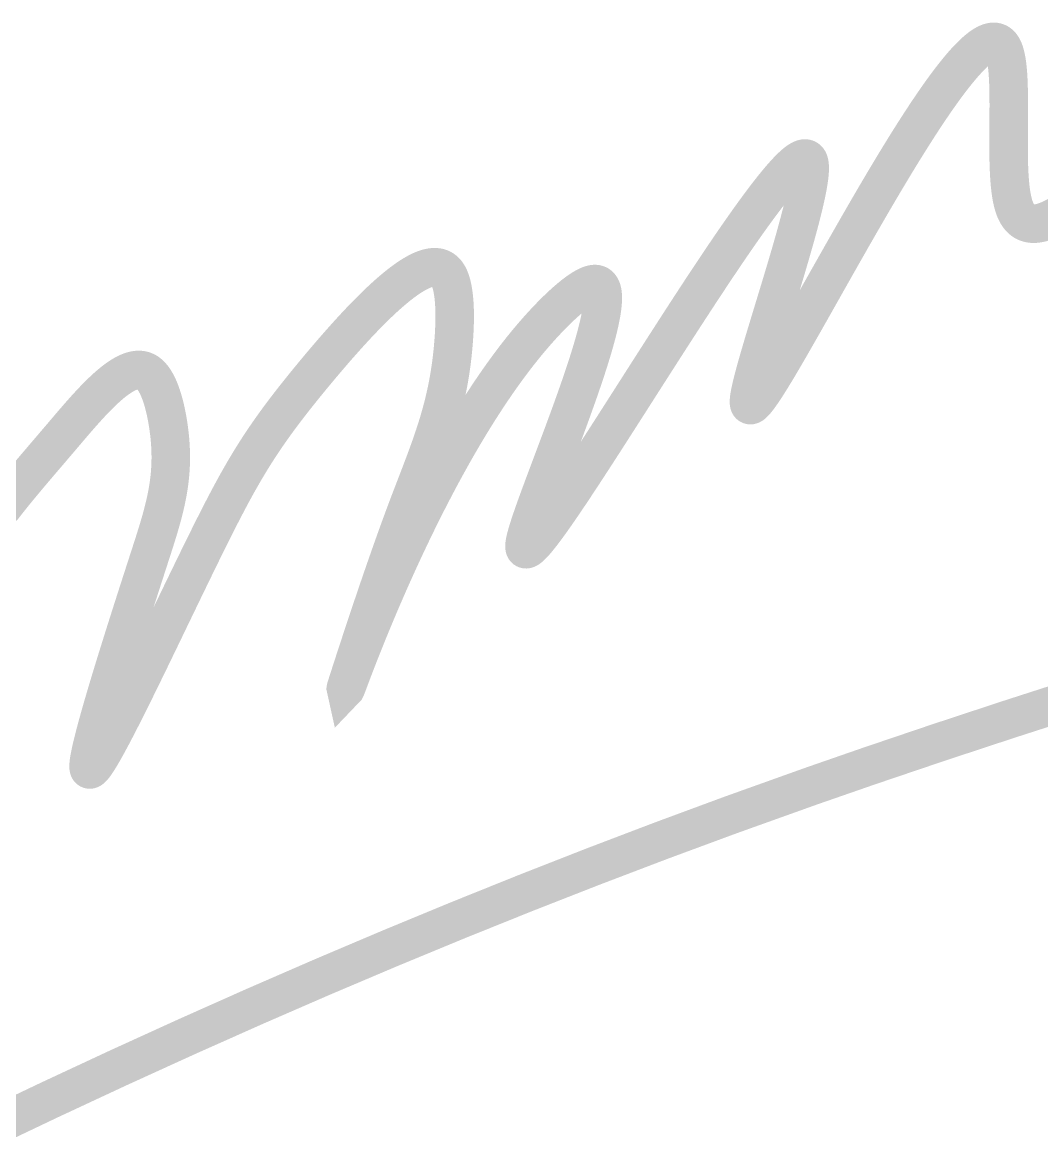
# Model space of a CAD drawing. Header units: millimetres. Extents: x 480521 to 6014615, y -961280 to 187869.
# Drawn here: x 792280.1 to 792597.5, y -74794.5 to -74443 of the extents above; entities that cross this region are included whole.
import ezdxf
from ezdxf.enums import TextEntityAlignment as Align

# ---------------------------------------------------------------- set-up
doc = ezdxf.new("R2010")
doc.units = ezdxf.units.MM
doc.header["$LTSCALE"] = 600
doc.header["$MEASUREMENT"] = 0
doc.layers.get('0').update_dxf_attribs({"lineweight": 0})
for name, color, linetype, lineweight in [('ISO', 153, 'Continuous', 13), ('LC Net thay', 7, 'Continuous', 25), ('LC Text1', 3, 'Continuous', 20)]:
    doc.layers.add(name, color=color, linetype=linetype, lineweight=lineweight)
doc.styles.add('Khungten', font='VHAVAN.TTF', dxfattribs={"width": 0.9, "height": 5000})
doc.styles.add('LC 1', font='VHAVANB.TTF')
doc.styles.add('Title', font='VHBLACK.TTF')

# ---------------------------------------------------------------- blocks, each defined once
blk = doc.blocks.new('mr thuan')
at = {"layer": 'ISO', "ltscale": 2, "const_width": 40}
for points in [[(1825.623885171084, -966.4362122194143), (1829.224141925253, -961.7817449682334), (1832.884968029721, -957.1300657532847), (1836.613861114289, -952.4656918697001), (1840.418318808766, -947.7731406125968), (1844.305838742956, -943.036929277092), (1846.283090059253, -940.6476127346687), (1848.283918546658, -938.2415751583321), (1850.309261408889, -935.8168812099466), (1852.36005584968, -933.3715955514199), (1854.437239072748, -930.9037828446308), (1856.541748281823, -928.4115077514871), (1858.674520680634, -925.8928349338676), (1860.836493472896, -923.3458290536655), (1863.028603862345, -920.7685547727742), (1865.251789052701, -918.159076753087), (1867.506986247692, -915.5154596564826), (1869.795132651041, -912.8357681448688), (1872.117165466476, -910.1180668801098), (1874.47402189772, -907.3604205241281), (1876.866639148502, -904.5608937387879), (1879.295954422545, -901.7175511859969), (1881.762904923573, -898.8284575276339), (1884.26842785531, -895.8916774256068), (1886.813460421494, -892.9052755417797), (1889.674154658976, -889.5436676007812), (1892.025245114724, -886.7773927677335), (1894.689685055971, -883.6435000175261), (1897.388518321743, -880.476508213731), (1900.118002667892, -877.2872897905618), (1905.653955624788, -870.8856628229114), (1908.452939747262, -867.6949991468573), (1911.267605973564, -864.5255985882686), (1914.094212059557, -861.3883335813589), (1916.929015761107, -858.2940765603271), (1919.76827483407, -855.2536999593867), (1922.60824703431, -852.2780762127513), (1925.445190117691, -849.3780777546344), (1928.275361840075, -846.5645770192496), (1929.6867389896, -845.1936609332624), (1931.095019957324, -843.8484464407957), (1932.499736962727, -842.530292596115), (1933.900422225295, -841.2405584534863), (1935.296607964512, -839.9806030672044), (1936.687826399855, -838.751785491535), (1938.073609750812, -837.555464780773), (1939.453490236865, -836.3929999891552), (1940.827000077494, -835.2657501710055), (1942.193671492187, -834.1750743805605), (1943.553036700418, -833.1223316721153), (1944.904627921678, -832.1088810999499), (1946.247977375446, -831.1360817183304), (1947.582617281209, -830.2052925815515), (1948.908079858444, -829.3178727438499), (1950.223897326632, -828.4751812595496), (1951.529601905266, -827.6785771829018), (1952.824725813818, -826.9294195681723), (1954.108801271777, -826.229067469656), (1955.381360498624, -825.5788799416332), (1956.64193571384, -824.9802160383697), (1957.890059136913, -824.4344348141312), (1959.12526298732, -823.9428953232127), (1960.347079484545, -823.5069566198945), (1961.55504084807, -823.1279777584277), (1962.748679297383, -822.8073177931074), (1963.927527051965, -822.5463357782137), (1965.091116331292, -822.3463907680125), (1966.238979354854, -822.2088418167696), (1967.37064834213, -822.1350479787943), (1968.485655512606, -822.1263683083234), (1969.583533085759, -822.1841618596663), (1970.663813281077, -822.3097876870888), (1971.726028318044, -822.5046048448567), (1972.769710416138, -822.7699723872647), (1973.794391794843, -823.1072493685642), (1974.799604673644, -823.5177948430501), (1975.784881272022, -824.0029678650026), (1976.937344408303, -824.6837245157803), (1977.693807132157, -825.2023082341184), (1978.617011249731, -825.9161694261275), (1979.519507334731, -826.7033148755727), (1980.401437336102, -827.5613436054846), (1981.262943202793, -828.4878546388936), (1982.104166883746, -829.4804469988012), (1982.925250327913, -830.5367197082669), (1983.726335484233, -831.6542717903067), (1984.507564301653, -832.830702267951), (1985.269078729125, -834.0636101642158), (1986.011020715592, -835.3505945021461), (1986.733532209997, -836.6892543047725), (1987.436755161289, -838.0771885950962), (1988.120831518412, -839.511996396177), (1988.785903230313, -840.9912767310307), (1989.432112245937, -842.5126286226878), (1990.059600514232, -844.0736510941788), (1990.668509984145, -845.6719431685196), (1991.258982604621, -847.3051038687408), (1991.8311603246, -848.9707322178874), (1992.385185093037, -850.6664272389753), (1992.921198858872, -852.389787955035), (1993.439343571055, -854.138413389097), (1993.939761178528, -855.9099025641917), (1994.422593630239, -857.7018545033498), (1995.336070862162, -861.3375427659339), (1996.180910858391, -865.0262703610788), (1996.958249210489, -868.7488294730283), (1997.669221510027, -872.4860122860118), (1998.314963348574, -876.2186109842442), (1998.896610317694, -879.9274177519546), (1999.312367308827, -882.8339574198471), (1999.872145981732, -887.2032562904351), (2000.268240060799, -890.758270721446), (2000.604661233818, -894.2609671250248), (2000.882490570621, -897.7140115885704), (2001.102809141044, -901.1200701994094), (2001.26669801493, -904.4818090449262), (2001.375238262106, -907.8018942124618), (2001.42951095241, -911.0829917893716), (2001.430597155682, -914.3277678630111), (2001.379577941756, -917.5388885207649), (2001.277534380468, -920.7190198499738), (2001.125547541651, -923.8708279379789), (2000.924698495146, -926.9969788721501), (2000.676068310786, -930.1001387398428), (2000.380738058404, -933.1829736284271), (2000.039788807841, -936.248149625244), (1999.654301628932, -939.2983328176633), (1999.225357591513, -942.3361892930261), (1998.754037765415, -945.3643851387169), (1998.241423220483, -948.385586442062), (1997.688595026546, -951.4024592904461), (1997.096634253441, -954.4176697711955), (1996.466621971005, -957.4338839717093), (1995.799639249075, -960.4537679792993), (1995.096767157487, -963.4799878813647), (1994.359086766075, -966.5152097652317), (1993.587679144675, -969.5620997182705), (1992.783625363125, -972.6233238278364), (1991.948006491257, -975.701548181285), (1991.081903598912, -978.7994388659863), (1990.186397755922, -981.9196619692812), (1989.262570032126, -985.0648835785396), (1988.311501497359, -988.2377697811025), (1987.334273221455, -991.44098666434), (1986.331966274251, -994.677200315622), (1985.305661725586, -997.949076822275), (1984.256440645291, -1001.259282271683), (1983.185384103206, -1004.610482751188), (1982.093573169164, -1008.005344348159), (1980.982088913002, -1011.446533149938), (1979.852012404557, -1014.936715243894), (1979.174792113074, -1017.026748244767), (1977.540384773205, -1022.072183989105), (1976.360929339349, -1025.715179247156), (1975.167091368377, -1029.404688737413), (1973.959904355474, -1033.137920530004), (1972.740401795811, -1036.912082695126), (1971.509617184562, -1040.724383302892), (1970.268584016907, -1044.5720304235), (1969.018335788027, -1048.452232127063), (1967.759905993094, -1052.36219648378), (1965.222635685775, -1060.26024543721), (1962.665041056367, -1068.243841845047), (1960.095390066283, -1076.290650268536), (1954.952990849742, -1092.484561407429), (1952.396778546114, -1100.586993245321), (1949.861581727462, -1108.663295343853), (1947.355668355205, -1116.691132264255), (1944.887306390749, -1124.648168567786), (1943.669790924392, -1128.593156663599), (1942.464763795513, -1132.512068815675), (1941.273258499295, -1136.402113094155), (1940.096308530912, -1140.260497569179), (1938.93494738554, -1144.084430310933), (1937.790208558356, -1147.871119389558), (1936.663125544535, -1151.617772875194), (1935.554731839256, -1155.321598838025), (1934.466060937695, -1158.979805348194), (1933.398146335032, -1162.589600475854), (1932.352021526436, -1166.148192291163), (1931.328720007092, -1169.652788864289), (1930.329275272172, -1173.100598265359), (1929.354720816853, -1176.488828564557), (1928.406090136312, -1179.814687832026), (1927.484416725725, -1183.075384137919), (1926.59073408027, -1186.268125552393), (1925.726075695125, -1189.390120145617), (1924.891475065466, -1192.438575987719), (1924.087965686464, -1195.410701148896), (1923.316581053303, -1198.303703699261), (1922.57835466116, -1201.114791708998), (1921.874320005205, -1203.841173248249), (1921.205510580618, -1206.480056387183), (1920.572959882578, -1209.028649195941), (1920.270604523255, -1210.268214248426), (1919.97770140626, -1211.484159744679), (1919.69437971849, -1212.676136693466), (1919.42076864684, -1213.843796103567), (1919.15699737821, -1214.986788983733), (1918.903195099494, -1216.104766342745), (1918.659490997594, -1217.197379189383), (1918.426014259403, -1218.264278532384), (1918.202894071819, -1219.305115380543), (1917.99025962174, -1220.319540742625), (1917.788240096059, -1221.30720562741), (1917.596964681681, -1222.267761043637), (1917.416562565493, -1223.200858000113), (1917.247162934404, -1224.106147505576), (1917.088894975299, -1224.983280568806), (1916.941887875084, -1225.831908198583), (1916.806270820653, -1226.651681403659), (1916.682172998899, -1227.442251192813), (1916.569723596727, -1228.203268574813), (1916.469051801028, -1228.934384558437), (1916.380286798703, -1229.635250152452), (1916.303557776646, -1230.30551636561), (1916.238993921757, -1230.94483420669), (1916.186724420932, -1231.552854684473), (1916.146878461066, -1232.129228807709), (1916.119585229055, -1232.673607585195), (1916.104973911803, -1233.185642025681), (1916.1031736962, -1233.664983137933), (1916.114313769147, -1234.111281930716), (1916.138523317539, -1234.524189412827), (1916.175931528276, -1234.903356593015), (1916.226667588249, -1235.248434480047), (1916.290860684363, -1235.559074082703), (1916.368640003511, -1235.834926409749), (1916.460134732588, -1236.07564246995), (1916.524618821277, -1236.20861269749), (1916.684682839561, -1236.450544879393), (1916.817664331473, -1236.584903951385), (1916.96430347507, -1236.684245433382), (1917.124487295725, -1236.748858774867), (1917.298102818811, -1236.779033425424), (1917.485037069706, -1236.775058834552), (1917.685177073781, -1236.737224451819), (1917.898409856418, -1236.665819726753), (1918.124622442985, -1236.56113410891), (1918.363701858863, -1236.4234570478), (1918.615535129422, -1236.253077992995), (1918.880009280037, -1236.050286394006), (1919.157011336087, -1235.815371700373), (1919.446428322943, -1235.548623361668), (1919.748147265982, -1235.250330827388), (1920.062055190578, -1234.920783547117), (1920.388039122103, -1234.560270970353), (1920.725986085938, -1234.16908254665), (1921.075783107455, -1233.747507725566), (1921.437317212029, -1233.295835956611), (1921.810475425034, -1232.814356689356), (1922.195144771846, -1232.303359373298), (1922.591212277839, -1231.763133458022), (1922.998564968388, -1231.19396839304), (1923.417089868872, -1230.596153627892), (1923.846674004657, -1229.969978612135), (1924.287204401127, -1229.315732795279), (1924.738568083652, -1228.633705626897), (1925.200652077609, -1227.924186556498), (1925.673343408373, -1227.187465033639), (1926.156529101314, -1226.423830507862), (1926.650096181813, -1225.633572428706), (1927.153931675246, -1224.816980245698), (1927.667922606979, -1223.974343408379), (1928.191956002396, -1223.105951366291), (1928.72591888687, -1222.212093568989), (1929.269698285771, -1221.293059465985), (1929.823181224478, -1220.349138506848), (1930.386254728368, -1219.380620141092), (1930.958805822811, -1218.38779381827), (1931.540721533183, -1217.370948987911), (1932.131888884862, -1216.330375099569), (1933.341526613633, -1214.179197947073), (1934.586815212122, -1211.93657795708), (1935.866850883333, -1209.604830725904), (1937.180729830256, -1207.186271849889), (1938.527548255905, -1204.683216925318), (1939.906402363264, -1202.097981548504), (1941.316388355342, -1199.432881315792), (1942.756602435133, -1196.690231823479), (1944.226140805637, -1193.872348667865), (1945.72409966986, -1190.981547445292), (1947.249575230791, -1188.020143752074), (1948.801663691436, -1184.99045318451), (1950.379461254794, -1181.894791338913), (1951.982064123862, -1178.735473811612), (1953.608568501641, -1175.51481619892), (1955.258070591131, -1172.235134097151), (1956.92966659533, -1168.898743102618), (1958.622452717234, -1165.50795881162), (1960.335525159851, -1162.065096820501), (1962.067980126172, -1158.572472725573), (1963.818913819203, -1155.032402123135), (1965.587422441935, -1151.447200609502), (1967.372602197374, -1147.819183781001), (1969.17354928852, -1144.150667233931), (1970.989359918367, -1140.44396656462), (1972.819130289918, -1136.701397369397), (1974.661956606174, -1132.925275244546), (1976.516935070129, -1129.11791578641), (1978.383161884787, -1125.281634591272), (1980.259733253144, -1121.418747255477), (1984.040294462957, -1113.62241654715), (1987.851388323568, -1105.747448431925), (1991.685784458965, -1097.812367680337), (1999.395562050107, -1081.835967350125), (2007.111784228342, -1065.8414137207), (2010.954236097605, -1057.883641345077), (2014.776607985626, -1049.976904956202), (2018.571669516401, -1042.139729324612), (2020.456699405317, -1038.253015783586), (2022.332190313922, -1034.390639220816), (2024.197238445209, -1030.554915232628), (2026.050940002184, -1026.748159415336), (2027.892391187841, -1022.972687365254), (2029.72068820518, -1019.230814678696), (2031.534927257202, -1015.524856951975), (2033.334204546911, -1011.85712978142), (2035.117616277297, -1008.229948763314), (2036.884258651364, -1004.645629494014), (2038.633227872113, -1001.106487569807), (2040.36362014254, -997.6148385870038), (2042.074531665643, -994.1729981419485), (2044.062413109757, -990.1882607194711), (2045.434493190915, -987.4476339158573), (2047.083473793929, -984.165446678031), (2048.713204839263, -980.9350397732487), (2050.324892669276, -977.7547291487426), (2051.919743626335, -974.6228307516867), (2053.4989640528, -971.5376605293714), (2055.063760291039, -968.4975344289705), (2056.615338683416, -965.500768397731), (2058.154905572297, -962.5456783828558), (2059.68366730004, -959.6305803315772), (2061.202830209011, -956.7537901911128), (2062.713600641579, -953.9136239086802), (2064.217184940106, -951.1083974315115), (2065.714789446953, -948.3364267068246), (2067.207620504487, -945.5960276818369), (2068.696884455072, -942.8855163037806), (2070.183787641068, -940.2032085198589), (2071.66953640485, -937.5474202773039), (2074.642396035197, -932.3086662051937), (2077.625114085033, -927.1557816652057), (2080.627341293268, -922.0752942351246), (2083.658728398816, -917.053731492706), (2086.728926140589, -912.0776210157346), (2089.847585257499, -907.1334903819661), (2093.024356488466, -902.2078671691997), (2096.268890572399, -897.2872789552057), (2099.590838248212, -892.358253317725), (2102.999850254815, -887.4073178345716), (2104.740021238078, -884.919423768908), (2106.505577331129, -882.4210000834864), (2108.297724876335, -879.910362725539), (2110.117670216059, -877.3858276422543), (2111.96661969267, -874.8457107808936), (2113.845779648524, -872.2883280886599), (2115.756356425994, -869.711995512771), (2117.699556367435, -867.1150290004589), (2119.676585815221, -864.4957444989268), (2121.688651111708, -861.8524579554214), (2123.736958599267, -859.1834853171458), (2125.822714620255, -856.4871425313322), (2127.947125517043, -853.7617455451982), (2130.111397631987, -851.0056103059615), (2132.316737307461, -848.2170527608541), (2134.564350885823, -845.3943888570793), (2136.855444709436, -842.5359345418692), (2139.191225120667, -839.640005762456), (2141.572898461884, -836.7049184660573), (2144.001671075443, -833.7289885998762), (2146.478749303715, -830.7105321111449), (2149.00533948906, -827.6478649470955), (2151.462632202602, -824.6837245157803), (2154.211083534869, -821.3844857736694), (2156.888277454527, -818.1876611082698), (2159.611256117365, -814.9540807640005), (2162.377045976304, -811.6889963327994), (2165.182673484269, -808.3976594064443), (2168.025165094172, -805.0853215768293), (2170.901547258942, -801.7572344358196), (2173.808846431493, -798.418649575251), (2176.744089064752, -795.074818587018), (2182.686510525069, -788.3924245949165), (2188.705023263257, -781.7520651943778), (2191.735379993854, -778.4607774455944), (2194.775838902682, -775.1957531202788), (2197.823426442661, -771.9622438102815), (2200.875169066712, -768.7655011074821), (2203.928093227754, -765.6107766037167), (2206.979225378713, -762.5033218908648), (2210.025591972502, -759.4483885607624), (2213.064219462045, -756.4512282052747), (2216.09213430027, -753.5170924162812), (2219.106362940085, -750.651232785618), (2222.103931834419, -747.8589009051502), (2225.081867436194, -745.1453483667283), (2228.037196198326, -742.5158267622319), (2230.966944573738, -739.975587683497), (2232.421296882963, -738.7405902137543), (2233.868139015354, -737.5298827224033), (2235.307099277521, -736.3441216584179), (2236.737805976085, -735.1839634708012), (2238.159887417663, -734.0500646084984), (2239.572971908863, -732.9430815205269), (2240.976687756305, -731.8636706558609), (2242.370663266604, -730.8124884634744), (2243.754526746372, -729.7901913923561), (2245.127906502225, -728.7974358914944), (2246.490430840782, -727.8348784098489), (2247.841728068652, -726.9031753964227), (2249.181426492458, -726.00298330019), (2250.509154418807, -725.1349585701391), (2251.824540154317, -724.2997576552443), (2253.127212005606, -723.4980370045087), (2254.416798279286, -722.7304530668771), (2255.692927281973, -721.9976622913673), (2256.955227320279, -721.3003211269388), (2258.203326700826, -720.6390860225802), (2259.436853730222, -720.01461342728), (2260.655436715089, -719.4275597900123), (2261.858703962036, -718.8785815597657), (2263.046283777679, -718.3683351855288), (2264.217804468633, -717.8974771162757), (2265.372894341519, -717.4666638009803), (2266.511181702946, -717.0765516886458), (2267.632294859533, -716.7277972282318), (2268.73586211789, -716.4210568687267), (2269.821511784638, -716.1569870591193), (2270.888872166386, -715.936244248398), (2271.937571569757, -715.7594848855224), (2272.967238301357, -715.6273654194956), (2273.977500667806, -715.5405422993063), (2274.96798697572, -715.4996719739138), (2275.938325531712, -715.5054108923068), (2276.888144642395, -715.558415503474), (2277.817072614391, -715.6593422563892), (2278.72473775431, -715.8088476000557), (2279.610768368766, -716.007587983433), (2280.474792764377, -716.2562198555097), (2281.316439247759, -716.5553996652743), (2282.135336125524, -716.9057838617009), (2282.931111704285, -717.3080288937781), (2283.703394290667, -717.7627912104945), (2284.451812191277, -718.2707272608095), (2285.175993712728, -718.8324934937264), (2285.875567161642, -719.4487463582191), (2286.550160844632, -720.1201423032762), (2287.199403068309, -720.8473377778719), (2287.950217310514, -721.802325871191), (2288.420411177929, -722.4715754175122), (2288.992057103413, -723.3682212875574), (2289.538274077739, -724.3194287796941), (2290.059477467974, -725.3236965285905), (2290.556082641197, -726.3795231689728), (2291.028504964481, -727.4854073355236), (2291.477159804894, -728.6398476629547), (2291.902462529513, -729.8413427859487), (2292.30482850541, -731.0883913392172), (2292.684673099655, -732.379491957443), (2293.042411679326, -733.7131432753522), (2293.378459611486, -735.087843927613), (2293.693232263216, -736.5020925489516), (2293.987145001589, -737.9543877740507), (2294.26061319367, -739.4432282376074), (2294.514052206541, -740.9671125743189), (2294.74787740727, -742.5245394189114), (2294.962504162926, -744.1140074060531), (2295.158347840588, -745.7340151704557), (2295.335823807323, -747.3830613468162), (2295.495347430209, -749.0596445698175), (2295.637334076317, -750.7622634742002), (2295.762199112716, -752.4894166946178), (2295.870357906486, -754.2396028657968), (2295.962225824693, -756.0113206224196), (2296.098750502711, -759.6133454308292), (2296.175096083363, -763.2834801974386), (2296.194585503221, -767.0097139998252), (2296.160541698868, -770.7800359155808), (2296.076287606887, -774.582435022312), (2295.94514616386, -778.4049003975961), (2295.770440306365, -782.2354211190395), (2295.555492970983, -786.0619862642197), (2295.303627094301, -789.8725849107141), (2295.018165612892, -793.6552061361435), (2294.662560425058, -797.8448837920441), (2294.35940931908, -801.0900328663993), (2293.990136769131, -804.7303178805014), (2293.594956140583, -808.320431142085), (2293.174208895005, -811.8621137250739), (2292.728236493938, -815.3571067034791), (2292.257380398951, -818.8071511512535), (2291.761982071592, -822.2139881423645), (2291.242382973418, -825.5793587507796), (2290.698924565986, -828.9050040504953), (2290.131948310849, -832.1926651154499), (2289.541795669567, -835.44408301964), (2288.928808103694, -838.6609988370037), (2288.293327074785, -841.8451536415523), (2287.635694044395, -844.9982885072386), (2286.956250474082, -848.1221445080155), (2286.255337825398, -851.2184627178794), (2285.533297559901, -854.2889842107834), (2284.790471139149, -857.3354500607238), (2284.027200024695, -860.3596013416391), (2283.243825678095, -863.3631791275111), (2282.440689560906, -866.3479244923219), (2280.776497860978, -872.267882254615), (2279.037356617358, -878.1334032202722), (2277.225997522492, -883.9584159810765), (2275.345152268826, -889.7568491287675), (2273.397552548809, -895.5426312551281), (2271.385930054879, -901.3296909519268), (2269.313016479489, -907.1319568109175), (2267.181543515078, -912.9633574238833), (2264.9942428541, -918.8378213825636), (2262.753846188993, -924.7692772787414), (2260.463085212206, -930.7716537041706), (2259.299671760822, -933.8037898002949), (2258.124691616184, -936.8588792506343), (2256.938486239851, -939.9386631291709), (2255.741397093378, -943.0448825098865), (2254.533765638313, -946.1792784667341), (2253.315933336224, -949.3435920736811), (2252.088241648657, -952.5395644047239), (2250.851032037175, -955.768936533801), (2249.604645963329, -959.0334495349089), (2248.349424888675, -962.3348444820149), (2247.085710274769, -965.674862449072), (2245.437619214354, -970.059130176669), (2244.534193991942, -972.4774636075599), (2243.247411495933, -975.9402760444791), (2241.954309368193, -979.4408585596102), (2240.655702901382, -982.9763683540223), (2239.352407388149, -986.5439626286679), (2238.045238121162, -990.1407985846017), (2235.422539496547, -997.4108243444498), (2232.794129368795, -1004.763703241711), (2230.166530079168, -1012.176692884575), (2224.939853379354, -1027.09203483985), (2222.353820651697, -1034.548902368624), (2219.794688127218, -1041.974911075697), (2217.268978147185, -1049.347318569286), (2214.783213052862, -1056.643382457551), (2213.557348069487, -1060.255678552247), (2212.343915185513, -1063.840360348666), (2211.143729693598, -1067.394585047863), (2209.957606886401, -1070.91550985082), (2208.786362056577, -1074.400291958606), (2207.630810496787, -1077.846088572202), (2206.491767499687, -1081.250056892648), (2205.370048357938, -1084.60935412097), (2204.266468364196, -1087.921137458179), (2203.181842811118, -1091.1825641053), (2202.116986991361, -1094.390791263373), (2201.072716197588, -1097.542976133394), (2200.049845722453, -1100.636275916404), (2199.049190858615, -1103.667847813413), (2198.071566898729, -1106.63484902546), (2197.117789135456, -1109.534436753544), (2196.188672861455, -1112.363768198717), (2195.285033369382, -1115.120000561961), (2194.407685951897, -1117.800291044347), (2193.557445901653, -1120.401796846854), (2192.735128511315, -1122.921675170524), (2191.941549073537, -1125.357083216382), (2191.177522880975, -1127.705178185453), (2190.443865226291, -1129.963117278749), (2189.741391402138, -1132.128057697293), (2189.40210320547, -1133.174765028845), (2189.070916701181, -1134.197156642113), (2188.747933800852, -1135.194877187183), (2188.433256416072, -1136.167571314218), (2188.126986458417, -1137.114883673334), (2187.829225839472, -1138.036458914648), (2187.540076470817, -1138.931941688294), (2187.259640264037, -1139.800976644416), (2186.988019130713, -1140.643208433117), (2186.725314982428, -1141.458281704545), (2186.47162973076, -1142.245841108816), (2186.227065287298, -1143.005531296061), (2185.99172356362, -1143.736996916414), (2185.765706471309, -1144.43988261999), (2185.549115921942, -1145.113833056923), (2185.342053827113, -1145.758492877343), (2185.144622098396, -1146.373506731383), (2185.024893627327, -1146.746634414711), (2184.779002720676, -1147.513398984927), (2184.610844747203, -1148.038279790897), (2184.452421511502, -1148.533335091386), (2184.303706863466, -1148.99873392834), (2184.16467465297, -1149.434645343688), (2184.035298729908, -1149.841238379318), (2183.915552944174, -1150.218682077189), (2183.805411145648, -1150.567145479203), (2183.704847184217, -1150.886797627289), (2183.613834909775, -1151.177807563363), (2183.532348172201, -1151.440344329356), (2183.460360821391, -1151.674576967183), (2183.397846707227, -1151.88067451879), (2183.344779679599, -1152.058806026063), (2183.301133588393, -1152.209140530947), (2183.266882283497, -1152.331847075373), (2183.241999614795, -1152.427094701241), (2183.226459432182, -1152.495052450482), (2183.220235585541, -1152.535889365026), (2183.223301924765, -1152.54977448679), (2183.235632299726, -1152.536876857703), (2183.257200560329, -1152.497365519681), (2183.287980556455, -1152.43140951464), (2183.32794613799, -1152.339177884511), (2183.37707115482, -1152.220839671223), (2183.435329456839, -1152.076563916693), (2183.50269489393, -1151.906519662836), (2183.579141315979, -1151.710875951583), (2183.66464257288, -1151.48980182485), (2183.75917251451, -1151.24346632458), (2183.86270499077, -1150.972038492662), (2183.975213851536, -1150.67568737104), (2184.0966729467, -1150.354582001644), (2184.22705612615, -1150.008891426376), (2184.366337239775, -1149.63878468718), (2184.514490137455, -1149.244430825958), (2184.67148866909, -1148.82599888464), (2184.837306684556, -1148.383657905157), (2185.195296566544, -1147.427924999371), (2185.588250582528, -1146.378584443955), (2186.0159595316, -1145.236988574325), (2186.478214212868, -1144.004489725849), (2186.974805425427, -1142.682440233883), (2187.505523968379, -1141.272192433855), (2188.070160640822, -1139.775098661106), (2188.668506241858, -1138.192511251036), (2189.300351570586, -1136.525782539029), (2189.96548742611, -1134.776264860455), (2190.663704607527, -1132.945310550698), (2191.394793913936, -1131.034271945144), (2192.158546144437, -1129.044501379176), (2192.954752098132, -1126.977351188179), (2193.783202574123, -1124.834173707524), (2194.643688371507, -1122.616321272595), (2195.536000289387, -1120.325146218776), (2196.459929126857, -1117.962000881438), (2197.415265683027, -1115.52823759598), (2198.401800756987, -1113.025208697785), (2199.419325147843, -1110.454266522211), (2200.467629654693, -1107.816763404655), (2201.546505076636, -1105.114051680488), (2202.655742212777, -1102.347483685109), (2203.795131862214, -1099.518411753888), (2204.964464824043, -1096.62818822221), (2206.163531897371, -1093.678165425459), (2207.392123881291, -1090.669695699005), (2208.650031574911, -1087.604131378248), (2209.937045777322, -1084.482824798542), (2211.252957287634, -1081.307128295288), (2212.597556904937, -1078.078394203869), (2213.970635428341, -1074.79797485967), (2215.371983656936, -1071.467222598047), (2216.801392389832, -1068.087489754413), (2218.258652426124, -1064.660128664123), (2219.743554564913, -1061.186491662578), (2221.255889605298, -1057.667931085147), (2222.79544834638, -1054.105799267214), (2224.362021587258, -1050.501448544164), (2225.955400127037, -1046.856231251368), (2227.575374764812, -1043.171499724223), (2229.221736299685, -1039.448606298116), (2230.894275530754, -1035.688903308401), (2232.592783257121, -1031.893743090477), (2234.317050277888, -1028.064477979715), (2236.066867392154, -1024.202460311513), (2237.842025399015, -1020.309042421242), (2239.642315097575, -1016.385576644287), (2241.467527286935, -1012.433415316031), (2243.317452766194, -1008.453910771845), (2245.191882334453, -1004.448415347128), (2247.090606790811, -1000.418281377235), (2249.013416934366, -996.3648611975659), (2250.960103564223, -992.2895071434905), (2252.930457479477, -988.1935715504078), (2254.92426947923, -984.0784067536879), (2256.941330362584, -979.9453650887153), (2258.981430928638, -975.7957988908747), (2261.044361976492, -971.6310604955506), (2263.129914305246, -967.4525022381131), (2267.368046001855, -959.0593354784214), (2271.694152411266, -950.6271172948909), (2276.10655992628, -942.1666663705255), (2280.603594939701, -933.6888013884163), (2285.183583844326, -925.204341031611), (2289.844853032955, -916.7241039831424), (2294.585728898397, -908.2589089260582), (2299.404537833445, -899.819574543435), (2304.299606230907, -891.4169195183058), (2309.269260483576, -883.0617625337327), (2314.31182698426, -874.7649222727487), (2316.859929325354, -870.6417517520749), (2319.425632125753, -866.5372174184304), (2322.008726184558, -862.4526716072141), (2324.609002300866, -858.3894666538108), (2327.226251273776, -854.3489548935904), (2329.860263902392, -850.3324886619521), (2332.510830985811, -846.3414202942513), (2335.177743323136, -842.3771021258872), (2337.860791713465, -838.4408864922443), (2340.559766955896, -834.5341257286927), (2343.274459849534, -830.658172170617), (2346.004661193478, -826.8143781533872), (2348.750161786826, -823.004096012417), (2351.510752428676, -819.2286780830618), (2354.286223918138, -815.4894767007063), (2357.076367054298, -811.787844200735), (2359.880972636267, -808.1251329185325), (2362.699831463146, -804.5026951894833), (2365.532734334025, -800.9218833489576), (2368.379472048011, -797.3840497323399), (2371.239835404202, -793.8905466750148), (2373.520719737804, -791.1489483491168), (2376.999245017687, -787.0431140349392), (2379.892280056509, -783.6967205558467), (2382.787861006775, -780.4089154735848), (2385.68113531583, -777.1850623478531), (2388.567250430999, -774.0305247384822), (2391.441353799615, -770.9506662052154), (2394.298592869007, -767.9508503079123), (2397.134115086508, -765.0364406062872), (2399.943067899454, -762.2128006601415), (2401.336064356507, -760.8366954578232), (2402.720598755172, -759.4852940292767), (2404.096064526362, -758.159266819508), (2405.461855100992, -756.8592842734797), (2406.817363909984, -755.5860168361542), (2408.161984384253, -754.3401349525084), (2409.495109954711, -753.1223090675194), (2410.816134052278, -751.9332096261642), (2412.124450107869, -750.7735070734198), (2413.4194515524, -749.643871854234), (2414.70053181679, -748.5449744136131), (2415.967084331955, -747.4774851965049), (2417.218502528813, -746.4420746479009), (2418.454179838274, -745.4394132127636), (2419.67350969126, -744.47017133607), (2420.875885518686, -743.5350194627972), (2422.060700751466, -742.634628037893), (2423.227348820521, -741.7696675063635), (2424.375223156767, -740.9408083131711), (2425.503717191117, -740.1487209032784), (2426.612224354489, -739.3940757216769), (2427.700138077802, -738.677543213329), (2428.766851791966, -737.9997938231973), (2429.811758927903, -737.3614979962731), (2430.834252916527, -736.763326177519), (2431.833727188758, -736.2059488119121), (2432.80957517551, -735.6900363444292), (2433.761190307698, -735.216259220033), (2434.687966016238, -734.7852878837002), (2435.58929573205, -734.397792780408), (2436.464572886049, -734.0544443551335), (2437.313190909146, -733.7559130528389), (2438.134543232271, -733.5028693185013), (2438.928023286324, -733.2959835970978), (2439.693024502241, -733.1359263336053), (2440.646334291378, -732.99871544505), (2441.135214785481, -732.9589123540354), (2441.811820971638, -732.9424675946793), (2442.459046807129, -732.9735276571009), (2443.077184410569, -733.0515810048091), (2443.666525900553, -733.17611610124), (2444.227363395687, -733.3466214098589), (2444.759989014568, -733.562585394131), (2445.264694875801, -733.823496517507), (2445.741773097991, -734.1288432434376), (2446.191515799739, -734.4781140354025), (2446.614215099642, -734.870797356838), (2447.010163116305, -735.3063816712238), (2447.379651968335, -735.784355441996), (2447.722973774326, -736.3042071326345), (2448.040420652887, -736.8654252065899), (2448.332284722615, -737.4674981273274), (2448.598858102116, -738.1099143582978), (2448.840432909987, -738.7921623629663), (2449.057301264835, -739.5137306047982), (2449.249755285262, -740.2741075472295), (2449.418087089867, -741.0727816537401), (2449.562588797253, -741.9092413877806), (2449.683552526025, -742.7829752128018), (2449.781270394782, -743.6934715922835), (2449.856034522127, -744.6402189896762), (2449.908137026661, -745.6227058684308), (2449.937870026988, -746.6404206920124), (2449.94552564171, -747.6928519238863), (2449.931395989428, -748.7794880275032), (2449.895773188742, -749.8998174663138), (2449.838949358258, -751.0533287037979), (2449.761216616578, -752.2395102034061), (2449.662867082301, -753.4578504285892), (2449.544192874033, -754.7078378428123), (2449.405486110372, -755.9889609095408), (2449.247038909925, -757.3007080922252), (2449.069143391287, -758.642567854331), (2448.872091673071, -760.0140286593087), (2448.656175873864, -761.4145789706236), (2448.421688112281, -762.8437072517263), (2448.16892050692, -764.3009019660967), (2447.898165176382, -765.7856515771709), (2447.609714239268, -767.2974445484288), (2447.303859814183, -768.8357693433063), (2446.980894019729, -770.4001144252688), (2446.641108974509, -771.9899682577961), (2446.284796797117, -773.6048193043243), (2445.912249606168, -775.2441560283187), (2445.523759520252, -776.9074668932299), (2445.11961865798, -778.5942403625377), (2444.70011913795, -780.3039648996928), (2444.265553078763, -782.0361289681459), (2443.816212599024, -783.7902210313623), (2443.352389817337, -785.5657295528072), (2442.382465822509, -789.1789498241851), (2441.358118043107, -792.871697489958), (2440.28168342794, -796.6398802578042), (2439.155498925829, -800.4794058353873), (2437.981901485589, -804.3861819303856), (2436.763228056036, -808.3561162504775), (2435.501815585991, -812.3851165033266), (2434.200001024266, -816.4690903965966), (2432.860121319678, -820.6039456379804), (2431.484513421048, -824.7855899351271), (2430.075514277189, -829.0099309957441), (2428.635460836918, -833.272876527466), (2427.166690049056, -837.5703342379857), (2425.671538862414, -841.8982118349668), (2424.152344225811, -846.2524170261022), (2422.611443088066, -850.6288575190265), (2419.473869104411, -859.4320752410276), (2416.277512501983, -868.2751266623527), (2413.041068871316, -877.1252734443551), (2409.783233802948, -885.9497772484465), (2406.522702887411, -894.7158997359948), (2404.897268858997, -899.0668372552464), (2403.278171715236, -903.3909025683679), (2401.667748404954, -907.6840033830667), (2400.06833587696, -911.9420474069775), (2398.482271080076, -916.160942347793), (2396.911890963118, -920.336595913177), (2395.359532474904, -924.4649158108077), (2393.827532564246, -928.5418097483489), (2392.318228179964, -932.5631854334933), (2390.833956270875, -936.5249505738902), (2389.377053785796, -940.4230128772178), (2387.949857673542, -944.253280051169), (2386.554704882932, -948.0116598033928), (2385.193932362781, -951.6940598415531), (2383.869877061908, -955.2963878733572), (2382.584875929129, -958.8145516064542), (2381.341265913259, -962.2444587485224), (2380.735712870668, -963.9250372565584), (2380.141383963113, -965.5820170072257), (2379.558571309197, -967.2148864639748), (2378.987567027514, -968.8231340902421), (2378.428663236675, -970.4062483495218), (2377.882152055277, -971.9637177052646), (2377.348325601924, -973.4950306209066), (2376.827475995215, -974.9996755599277), (2376.319895353758, -976.4771409857931), (2375.825875796148, -977.9269153619389), (2375.345709440993, -979.3484871518303), (2374.879688406894, -980.7413448189473), (2374.42810481245, -982.1049768267258), (2373.991250776267, -983.4388716386311), (2373.569418416944, -984.7425177181285), (2373.162899853083, -986.0154035286687), (2372.77198720329, -987.2570175337169), (2372.396972586164, -988.4668481967237), (2372.038148120304, -989.6443839811545), (2371.695805924319, -990.7891133504745), (2371.370238116808, -991.9005247681343), (2371.061736816373, -992.9781066975993), (2370.770594141613, -994.02134760232), (2370.497102211139, -995.0297359457618), (2370.241553143544, -996.0027601913898), (2370.004239057431, -996.9399088026403), (2369.785452071403, -997.8406702430075), (2369.585484304065, -998.704532975913), (2369.404627874021, -999.5309854648367), (2369.243174899868, -1000.319516173229), (2369.045824328146, -1001.384650293388), (2368.979635263611, -1001.780789032797), (2368.877890507269, -1002.452951588144), (2368.796061616642, -1003.086346844124), (2368.734021173143, -1003.681231035749), (2368.691641758192, -1004.237860398178), (2368.66879595321, -1004.756491166496), (2368.665356339607, -1005.237379575803), (2368.681195498808, -1005.6807818612), (2368.716186012225, -1006.086954257771), (2368.77020046128, -1006.456153000661), (2368.843111427384, -1006.788634324941), (2368.93479149196, -1007.084654465696), (2369.045113236421, -1007.344469658055), (2369.173949242191, -1007.568336137119), (2369.32117209068, -1007.756510137973), (2369.486654363307, -1007.909247895732), (2369.670268641494, -1008.026805645495), (2369.871887506655, -1008.109439622363), (2370.091383540206, -1008.157406061437), (2370.328629323569, -1008.170961197829), (2370.583497438158, -1008.150361266613), (2370.855860465388, -1008.095862502916), (2371.145590986678, -1008.007721141825), (2371.45256158345, -1007.886193418439), (2371.776644837119, -1007.731535567887), (2372.117713329098, -1007.544003825227), (2372.475639640808, -1007.323854425616), (2372.850296353667, -1007.071343604097), (2373.241556049092, -1006.786727595798), (2373.649291308499, -1006.470262635819), (2374.073374713309, -1006.122204959276), (2374.513678844931, -1005.742810801254), (2374.970076284793, -1005.332336396852), (2375.442439614304, -1004.891037981186), (2375.930641414885, -1004.419171789341), (2376.434554267955, -1003.916994056432), (2376.954050754928, -1003.384761017543), (2377.489003457224, -1002.822728907791), (2378.03928495626, -1002.231153962275), (2378.604767833451, -1001.610292416095), (2379.185324670216, -1000.960400504351), (2379.780828047973, -1000.281734462158), (2380.391150548137, -999.5745505245868), (2381.016164752127, -998.8391049267666), (2381.655743241361, -998.075653903783), (2382.309758597257, -997.2844536907505), (2382.978083401231, -996.4657605227549), (2383.6605902347, -995.6198306349106), (2384.357151679083, -994.7469202623179), (2385.067640315796, -993.8472856400767), (2385.791928726259, -992.9211830032873), (2386.529889491885, -991.9688685870497), (2387.281395194092, -990.9905986264639), (2388.046318414301, -989.9866293566301), (2388.824531733924, -988.957217012663), (2389.615907734384, -987.9026178296481), (2390.420318997098, -986.8230880426854), (2391.237638103477, -985.7188838868897), (2392.067737634949, -984.59026159739), (2392.910490172919, -983.4374774091993), (2393.76576829881, -982.260787557505), (2394.633444594045, -981.0604482773633), (2395.513391640034, -979.8367158039036), (2396.405482018195, -978.5898463722115), (2397.309588309949, -977.3200962173869), (2398.225583096711, -976.0277215745446), (2399.153338959899, -974.71297867877), (2401.043624241222, -972.0174130688538), (2402.979424805257, -969.235449268439), (2404.959721303341, -966.36913715837), (2406.983494386815, -963.4205266194331), (2409.04972470702, -960.391667532429), (2411.157392915291, -957.2846097782021), (2413.305479662969, -954.1014032375533), (2415.492965601392, -950.8440977912687), (2417.718831381902, -947.5147433201928), (2419.982057655834, -944.1153897051263), (2422.281625074531, -940.64808682687), (2424.616514289326, -937.1148845662537), (2426.985705951567, -933.5178328040784), (2429.388180712584, -929.8589814211446), (2431.822919223723, -926.1403802982823), (2434.288902136315, -922.3640793162922), (2436.785110101708, -918.5321283559897), (2439.310523771237, -914.6465772981901), (2441.86412379624, -910.7094760237087), (2444.444890828057, -906.7228744133317), (2447.051805518033, -902.6888223479036), (2449.683848517492, -898.6093697082106), (2452.340000477787, -894.4865663750679), (2455.019242050254, -890.3224622293055), (2457.720553886225, -886.1191071517242), (2460.442916637046, -881.8785510231246), (2463.185310954057, -877.6028437243367), (2465.946717488594, -873.2940351361467), (2468.726116891994, -868.954175139399), (2471.522489815598, -864.5853136148799), (2474.334816910748, -860.1895004434191), (2477.162078828776, -855.768785505803), (2482.857329738843, -846.8608498554095), (2488.600087756506, -837.8779057101929), (2494.382198092477, -828.8363521166611), (2500.195505957472, -819.7525881212787), (2511.883095117377, -801.5240251109644), (2523.597616921918, -783.3234090511978), (2529.444590592706, -774.2745787440072), (2535.273833056788, -765.2819323139265), (2541.077189524876, -756.3618688074494), (2543.966612138775, -751.9341803525895), (2546.846505207686, -747.5307872710691), (2549.715849382959, -743.1537394437037), (2552.57362531593, -738.8050867512793), (2555.418813657936, -734.4868790746405), (2558.250395060317, -730.2011662946024), (2561.06735017441, -725.9499982919224), (2563.868659651558, -721.7354249474593), (2566.653304143099, -717.5594961419993), (2569.42026430037, -713.4242617563868), (2572.16852077471, -709.3317716714082), (2574.897054217461, -705.2840757678787), (2577.604845279959, -701.2832239266136), (2580.290874613544, -697.3312660284137), (2582.954122869556, -693.4302519541088), (2585.593570699333, -689.5822315844998), (2588.208198754211, -685.7892548003874), (2590.796987685539, -682.0533714826015), (2593.358918144644, -678.3766315119574), (2595.892970782872, -674.7610847692413), (2598.398126251563, -671.2087811352831), (2600.873365202049, -667.721770490898), (2603.317668285676, -664.302102716887), (2605.730016153779, -660.9518276940653), (2608.109389457699, -657.6729953032482), (2610.454768848776, -654.4676554252364), (2612.765134978345, -651.3378579408454), (2615.039468497747, -648.2856527308904), (2617.276750058325, -645.3130896761868), (2619.475960311414, -642.4222186575353), (2621.636079908352, -639.6150895557512), (2623.756089500479, -636.8937522516499), (2625.834969739135, -634.2602566260466), (2627.871701275661, -631.7166525597422), (2628.873942734164, -630.4792004490882), (2629.865264761389, -629.2649899335665), (2630.845539938753, -628.0742772482627), (2631.814640847668, -626.9073186283058), (2632.772440069552, -625.764370308767), (2633.718810185826, -624.6456885247753), (2634.653623777911, -623.5515295114164), (2635.576753427213, -622.482149503805), (2636.488071715157, -621.4378047370265), (2637.38745122316, -620.4187514461955), (2638.274764532638, -619.4252458663977), (2639.149884225008, -618.4575442327623), (2640.01268288169, -617.5159027803602), (2640.863033084101, -616.6005777443061), (2641.700807413654, -615.7118253597), (2642.525878451768, -614.8499018616421), (2643.338118779866, -614.0150634852471), (2644.137400979358, -613.2075664655858), (2644.923597631667, -612.4276670378022), (2645.696581318207, -611.6756214369525), (2646.456224620393, -610.9516858981806), (2647.202400119651, -610.2561166565574), (2647.934980397389, -609.5891699471977), (2648.653838035028, -608.9511020052014), (2649.358845613988, -608.3421690656687), (2650.049875715682, -607.7626273636852), (2650.726800921533, -607.21273313438), (2651.389493812952, -606.6927426128532), (2652.037826971358, -606.2029120341758), (2652.671672978173, -605.7434976334771), (2653.290904414811, -605.3147556458571), (2653.895393862687, -604.9169423064013), (2654.485013903221, -604.5503138502245), (2655.059637117833, -604.2151265124267), (2655.619136087935, -603.9116365281079), (2656.163383394945, -603.6401001323538), (2656.692251620287, -603.4007735602936), (2657.20561334537, -603.1939130470128), (2657.703341151617, -603.0197748276114), (2658.185307620442, -602.8786151372042), (2658.651385333265, -602.7706902108766), (2659.1014468715, -602.6962562837289), (2659.535364816569, -602.6555695908755), (2659.953011749887, -602.6488863674167), (2660.354260252869, -602.6764628484525), (2660.738982906936, -602.738555269083), (2661.107052293504, -602.8354198643938), (2661.458340993991, -602.967312869514), (2661.792721589813, -603.1344905195292), (2662.11006666239, -603.3372090495395), (2662.410248793134, -603.5757246946596), (2662.693140563468, -603.8502936899749), (2662.958614554806, -604.1611722706002), (2663.20654334857, -604.508616671621), (2663.436799526171, -604.8928831281519), (2663.649255669032, -605.314227875293), (2663.843784358567, -605.7729071481444), (2664.020258176195, -606.2691771818063), (2664.178549703331, -606.8032942113787), (2664.318531521392, -607.3755144719617), (2664.396563296497, -607.7520871285815), (2664.543210475887, -608.6349607260781), (2664.628138130924, -609.3216634134733), (2664.695089949862, -610.0456940952572), (2664.744293563617, -610.8065513110487), (2664.775976603116, -611.6037336004811), (2664.790366699275, -612.4367395031877), (2664.787691483012, -613.3050675588165), (2664.768178585255, -614.2082163070008), (2664.73205563692, -615.1456842873595), (2664.679550268927, -616.1169700395549), (2664.610890112199, -617.1215721032058), (2664.526302797658, -618.1589890179603), (2664.426015956218, -619.2287193234515), (2664.310257218804, -620.3302615592984), (2664.179254216338, -621.4631142651633), (2664.033234579736, -622.6267759806651), (2663.872425939921, -623.8207452454517), (2663.697055927816, -625.0445205991418), (2663.50735217434, -626.2976005813834), (2663.303542310408, -627.5794837318099), (2663.08585396695, -628.8896685900545), (2662.854514774877, -630.2276536957652), (2662.609752365119, -631.5929375885607), (2662.351794368587, -632.9850188081036), (2662.080868416211, -634.4033958939981), (2661.797202138907, -635.847567385892), (2661.501023167591, -637.3170318234334), (2661.192559133193, -638.8112877462554), (2660.872037666628, -640.329833693977), (2660.539686398814, -641.872168206246), (2660.195732960678, -643.4377898226958), (2659.473930097109, -646.6368885267002), (2658.708450123286, -649.9231181230716), (2657.901114086573, -653.2924669288914), (2657.053743034332, -656.7409232612554), (2656.168158013934, -660.264475437245), (2655.246180072736, -663.8591117739561), (2654.289630258103, -667.5208205884846), (2653.300329617407, -671.2455901978974), (2652.280099198004, -675.0294089193048), (2651.23076004726, -678.8682650697883), (2650.154133212542, -682.7581469664437), (2649.052039741215, -686.6950429263379), (2647.92630068064, -690.6749412665813), (2646.778737078181, -694.6938303042552), (2645.611169981206, -698.7476983564411), (2644.425420437077, -702.8325337402493), (2643.223309493158, -706.9443247727468), (2642.006658196817, -711.0790597710293), (2639.537018736315, -719.4013149333041), (2637.031070434488, -727.7672057637828), (2631.968520822513, -744.501520576232), (2629.441056270196, -752.805757631606), (2628.184650223229, -756.9281051814032), (2626.935556392211, -761.0252565020346), (2625.695595824505, -765.0931999106251), (2624.466589567473, -769.127923724227), (2623.250358668483, -773.1254162599507), (2622.0487241749, -777.0816658348922), (2620.863507134087, -780.9926607661182), (2619.696528593406, -784.8543893707392), (2618.549609600224, -788.6628399658221), (2617.424571201904, -792.4140008684772), (2616.323234445812, -796.1038603957713), (2615.24742037931, -799.728406864815), (2614.198950049766, -803.2836285926896), (2613.17964450454, -806.7655138964765), (2612.191324790998, -810.1700510932715), (2611.235811956507, -813.493228500156), (2610.314927048428, -816.7310344342259), (2609.430491114126, -819.8794572125771), (2609.002510589442, -821.418896267438), (2608.584325200965, -822.9344851522765), (2608.176162579617, -824.425722406726), (2607.778250356314, -825.8921065704344), (2607.390816161977, -827.3331361830205), (2607.014087627529, -828.7483097841323), (2606.648292383892, -830.1371259133884), (2606.293658061983, -831.4990831104515), (2605.950412292725, -832.8336799149401), (2605.618782707035, -834.1404148664878), (2605.298996935835, -835.4187865047425), (2604.991282610048, -836.6682933693373), (2604.695867360595, -837.8884339998913), (2604.412978818393, -839.0787069360667), (2604.142844614365, -840.2386107174825), (2603.885692379426, -841.3676438837865), (2603.641749744507, -842.4653049745975), (2603.411244340521, -843.531092529578), (2603.194403798389, -844.5645050883468), (2602.991455749034, -845.5650411905226), (2602.802627823377, -846.5321993757825), (2602.628147652336, -847.4654781837307), (2602.468242866831, -848.3643761540152), (2602.323141097786, -849.2283918262692), (2602.193069976118, -850.0570237401407), (2602.078257132751, -850.8497704352485), (2601.978930198602, -851.6061304512259), (2601.895316804592, -852.3256023277354), (2601.827644581645, -853.0076846043812), (2601.776141160677, -853.6518758208113), (2601.741034172614, -854.2576745166734), (2601.722551248371, -854.8245792316011), (2601.720920018874, -855.3520885052567), (2601.746390004701, -856.0088914340595), (2601.769108679364, -856.2869486567943), (2601.819163505166, -856.6938101509586), (2601.886419100181, -857.0605789909896), (2601.97075912065, -857.3875554543338), (2602.072067222831, -857.6750398184668), (2602.190227062973, -857.9233323608787), (2602.32512229733, -858.1327333590743), (2602.476636582156, -858.3035430905002), (2602.644653573701, -858.4360618326464), (2602.829056928218, -858.5305898630031), (2603.029730301962, -858.587427459046), (2603.246557351184, -858.6068748982507), (2603.479421732132, -858.5892324581073), (2603.728207101063, -858.5348004160915), (2603.992797114232, -858.4438790496934), (2604.273075427885, -858.316768636374), (2604.568925698281, -858.1537694536382), (2604.880231581668, -857.955181778947), (2605.206876734297, -857.7213058897905), (2605.548744812426, -857.4524420636444), (2605.905719472306, -857.1488905779988), (2606.277684370187, -856.8109517103294), (2606.664523162322, -856.4389257381263), (2607.066119504965, -856.0331129388505), (2607.482357054367, -855.5938135900069), (2607.913119466779, -855.1213279690419), (2608.358290398461, -854.6159563534748), (2608.817753505657, -854.0779990207666), (2609.291392444622, -853.5077562484075), (2609.779090871609, -852.9055283138732), (2610.280732442872, -852.2716154946393), (2610.796200814661, -851.6063180681813), (2611.325379643229, -850.909936312004), (2611.86815258483, -850.182770503583), (2612.424403295714, -849.4251209203794), (2612.994015432138, -848.6372878398834), (2613.576872650348, -847.819571539585), (2614.172858606602, -846.97227229696), (2614.78185695715, -846.0956903894839), (2615.403751358244, -845.190126094647), (2616.03842546614, -844.2558796899248), (2616.685762937086, -843.2932514527929), (2617.345647427333, -842.3025416607416), (2618.017962593141, -841.2840505912463), (2618.702592090758, -840.2380785217974), (2619.399419576435, -839.1649257298559), (2620.108328706428, -838.0648924929264), (2620.829203136989, -836.9382790884847), (2621.561926524366, -835.7853857939917), (2622.306382524817, -834.6065128869523), (2623.062454794592, -833.4019606448419), (2623.830026989941, -832.1720293451217), (2624.60898276712, -830.9170192652964), (2625.399205782385, -829.6372306828416), (2626.20057969198, -828.332963875233), (2627.012988152161, -827.0045191199606), (2627.836314819182, -825.6521966945002), (2628.670443349296, -824.2762968763127), (2629.515257398754, -822.8771199429175), (2630.370640623805, -821.4549661717756), (2632.112649225714, -818.5429292261688), (2633.895538405035, -815.5425882593408), (2635.718377411791, -812.4563454911549), (2637.580235496007, -809.2866031414451), (2639.480181907697, -806.0357634300744), (2641.417285896878, -802.706228576877), (2643.390616713579, -799.3004008017015), (2645.399243607812, -795.8206823244109), (2647.4422358296, -792.2694753648393), (2649.518662628961, -788.6491821428353), (2651.627593255922, -784.9622048782476), (2653.768096960495, -781.2109457909246), (2655.939242992699, -777.3978071007296), (2658.140100602559, -773.5251910274819), (2660.369739040096, -769.5954997910303), (2662.62722755532, -765.6111356112524), (2664.911635398264, -761.5745007079822), (2667.222031818939, -757.4879973010538), (2669.557486067366, -753.3540276103304), (2671.917067393566, -749.1749938556459), (2674.299845047564, -744.9532982568635), (2676.704888279368, -740.6913430338318), (2679.131266339009, -736.3915304063848), (2681.578048476502, -732.0562625943712), (2684.044303941864, -727.6879418176541), (2686.529101985121, -723.2889702960674), (2689.031511856294, -718.8617502494599), (2691.550602805393, -714.4086838976946), (2694.085444082444, -709.932173460591), (2699.198654620486, -700.9184292098362), (2704.363697470573, -691.839735255955), (2709.573126632862, -682.7153093577363), (2714.819496107513, -673.5643692739832), (2725.393271994544, -655.2598175849416), (2730.705786407238, -646.1446414972306), (2736.025457132928, -637.0798222590965), (2741.344838171779, -628.0845776293281), (2746.656483523944, -619.1781253667141), (2749.307078442569, -614.764201922706), (2751.952947189584, -610.3796832300286), (2754.593159015007, -606.026971508516), (2757.226783168855, -601.7084689780459), (2759.852888901154, -597.4265778584377), (2762.470545461922, -593.1837003695546), (2765.078822101175, -588.9822387312306), (2767.676788068937, -584.8245951633435), (2770.263512615227, -580.7131718857127), (2772.838064990065, -576.6503711181867), (2775.399514443467, -572.6385950806289), (2777.946930225458, -568.6802459928731), (2780.479381586058, -564.7777260747825), (2782.995937775282, -560.9334375461767), (2785.495668043153, -557.1497826269479), (2787.977641639689, -553.4291635369009), (2790.440927814914, -549.773982495899), (2792.884595818843, -546.1866417238052), (2795.307714901501, -542.6695434404392), (2797.709354312901, -539.2250898656785), (2800.08858330307, -535.8556832193426), (2802.44447112202, -532.5637257213093), (2804.776087019782, -529.351619591398), (2807.082500246364, -526.221767049472), (2809.36278005179, -523.1765703153796), (2811.615995686087, -520.2184316089551), (2813.841216399262, -517.3497531500616), (2816.037511441347, -514.572937158533), (2818.203950062354, -511.8903858542326), (2819.275682355583, -510.5852101534983), (2820.339601512303, -509.3045014570089), (2821.395591188768, -508.0485600422398), (2822.44353504122, -506.8176861866814), (2823.48331672592, -505.6121801678237), (2824.514819899123, -504.4323422631278), (2825.537928217069, -503.2784727500984), (2826.552525336025, -502.1508719061967), (2827.558494912235, -501.0498400089127), (2828.555720601951, -499.9756773357076), (2829.544086061429, -498.9286841641006), (2830.523474946924, -497.9091607715382), (2831.49377091468, -496.9174074355251), (2832.454857620956, -495.9537244335224), (2833.406618722005, -495.0184120430204), (2834.348937874074, -494.111770541509), (2835.281698733423, -493.2341002064641), (2836.204784956295, -492.3857013153465), (2837.11808019895, -491.5668741456611), (2838.02146811764, -490.7779189748835), (2838.914832368613, -490.0191360804893), (2839.798056608124, -489.2908257399686), (2840.671024492432, -488.593288230797), (2841.533619677779, -487.9268238304503), (2842.385725820419, -487.2917328164185), (2843.227226576611, -486.6883154661773), (2844.058005602601, -486.1168720572023), (2844.877946554643, -485.5777028669836), (2845.686933088993, -485.0711081729969), (2846.484848861899, -484.5973882527323), (2847.27157752962, -484.156843383651), (2848.047002748401, -483.7497738432576), (2848.811008174496, -483.3764799090277), (2849.563477464158, -483.037261858437), (2850.304294273643, -482.732419968961), (2851.033342259201, -482.4622545180755), (2851.750505077085, -482.2270657832851), (2852.455666383546, -482.0271540420654), (2853.148709834837, -481.8628195718775), (2853.829519087212, -481.7343626502116), (2854.49797779692, -481.6420835545578), (2855.15396962022, -481.5862825623917), (2855.797378213356, -481.5672599512036), (2856.428087232587, -481.5853159984545), (2857.045980334162, -481.6407509816345), (2857.650941174335, -481.7338651782193), (2858.24285340936, -481.864958865699), (2858.821600695486, -482.0343323215639), (2859.387066688967, -482.2422858232749), (2859.939135046057, -482.4891196483222), (2860.477689423005, -482.7751340741816), (2861.002613476066, -483.100629378343), (2861.513790861492, -483.4659058382822), (2862.011105235539, -483.8712637314748), (2862.494440254453, -484.3170033353963), (2862.963679574488, -484.8034249275515), (2863.418706851902, -485.3308287854161), (2863.85940574294, -485.899515186451), (2864.285659903861, -486.5097844081611), (2864.697352990912, -487.1619367280073), (2865.09436866035, -487.8562724234798), (2865.476590568425, -488.5930917720689), (2865.772315253096, -489.2148157945485), (2866.196306438575, -490.1950693695835), (2866.534063355713, -491.0595206526777), (2866.857471442592, -491.9652552823391), (2867.166828482135, -492.9114810567844), (2867.462432257271, -493.8974057740852), (2867.744580550927, -494.9222372324148), (2868.013571146021, -495.9851832299173), (2868.269701825491, -497.085451564737), (2868.513270372256, -498.2222500350035), (2868.744574569246, -499.394786438861), (2868.963912199386, -500.6022685744538), (2869.171581045601, -501.8439042399259), (2869.367878890818, -503.1189012334216), (2869.553103517963, -504.4264673530706), (2869.727552709966, -505.765810397017), (2869.89152424975, -507.1361381634051), (2870.045315920241, -508.536658450379), (2870.189225504368, -509.966579056083), (2870.323550785055, -511.4251077786466), (2870.448589545227, -512.9114524162142), (2870.564639567816, -514.4248207669298), (2870.671998635742, -515.9644206289522), (2870.770964531937, -517.529459800382), (2870.944907940826, -520.7326872641424), (2871.088852057899, -524.0281655433209), (2871.205179146564, -527.4095570230565), (2871.29627147023, -530.8705240884738), (2871.364511292311, -534.4047291247116), (2871.412280876219, -538.0058345169091), (2871.441962485362, -541.6675026501762), (2871.455938383151, -545.3833959096664), (2871.456590833001, -549.1471766805043), (2871.446302098317, -552.9525073478144), (2871.427454442513, -556.7930502967356), (2871.402430128997, -560.6624679123925), (2871.34338058249, -568.4625766844692), (2871.288211566072, -576.3021327450697), (2871.255981187041, -584.1304351752624), (2871.254423645067, -588.024522241787), (2871.265747552676, -591.8967830561014), (2871.292335173272, -595.7408800033445), (2871.336568770268, -599.5504754686262), (2871.400830607075, -603.3192318371148), (2871.487502947104, -607.0408114939055), (2871.598968053764, -610.708876824152), (2871.737608190473, -614.3170902129787), (2871.905805620634, -617.8591140455246), (2872.105942607657, -621.3286107068998), (2872.340401414964, -624.7192425822577), (2872.611564305953, -628.0246720567229), (2872.761654240148, -629.6434553889703), (2872.921813544042, -631.2385615154344), (2873.092340000567, -632.8091982342303), (2873.273531392642, -634.3545733434876), (2873.465685503197, -635.8738946413941), (2873.669100115163, -637.3663699260651), (2873.884073011457, -638.8312069956446), (2874.110901975011, -640.2676136482623), (2874.349884788753, -641.6747976820916), (2874.601319235604, -643.0519668952329), (2874.865503098496, -644.3983290858596), (2875.142734160352, -645.7130920521013), (2875.433310204098, -646.9954635921022), (2875.737529012662, -648.2446515039919), (2876.055688368971, -649.4598635859293), (2876.388086055947, -650.6403076360439), (2876.735019856525, -651.7851914524799), (2876.959553777298, -652.482899670722), (2877.473530499909, -653.9655574725184), (2877.865209262298, -655.0008686946239), (2878.271757008741, -655.9999082739378), (2878.693110071021, -656.9629189259285), (2879.129204780911, -657.8901433660649), (2879.579977470185, -658.7818243098591), (2880.045364470621, -659.6382044727943), (2880.525302113994, -660.4595265703392), (2881.01972673208, -661.2460333179915), (2881.528574656655, -661.9979674312199), (2882.051782219489, -662.7155716255365), (2882.589285752365, -663.3990886163956), (2883.141021587053, -664.0487611193093), (2883.706926055333, -664.6648318497464), (2884.286935488974, -665.2475435232045), (2884.88098621976, -665.7971388551523), (2885.48901457946, -666.3138605610875), (2886.110956899851, -666.7979513564787), (2886.746749512706, -667.2496539568383), (2887.396328749808, -667.6692110776203), (2888.059630942924, -668.0568654343369), (2888.736592423837, -668.4128597424569), (2889.427149524316, -668.737436717478), (2890.131238576138, -669.0308390748687), (2890.848795911083, -669.2933095301269), (2891.57975786092, -669.5250907987356), (2892.32406075743, -669.7264255961782), (2893.081640932385, -669.8975566379377), (2893.852434717563, -670.0387266394973), (2894.636378444739, -670.1501783163403), (2895.433408445682, -670.2321543839644), (2896.243461052178, -670.2848975578381), (2897.066472595994, -670.3086505534593), (2897.902379408912, -670.3036560863111), (2898.7511178227, -670.2701568718767), (2899.612624169142, -670.2083956256538), (2900.486834780007, -670.1186150630965), (2901.373685987073, -670.0010578997171), (2902.273114122119, -669.8559668509843), (2903.185055516911, -669.6835846323811), (2904.109446503233, -669.4841539594199), (2905.046223412857, -669.2579175475548), (2905.995322577561, -669.0051181122981), (2906.956680329116, -668.7259983691038), (2907.930232999301, -668.4208010334842), (2908.91591691989, -668.0897688209079), (2909.913668422661, -667.7331444468582), (2910.923423839387, -667.3511706268473), (2911.945119501841, -666.9440900763293), (2912.978691741806, -666.5121455107874), (2914.024076891048, -666.0555796457338), (2915.081211281347, -665.5746351966372), (2916.150031244484, -665.0695548789809), (2917.230473112224, -664.5405814082624), (2918.322473216351, -663.9879574999504), (2919.425967888637, -663.4119258695428), (2920.540893460857, -662.812729232508), (2921.667186264789, -662.1906103043439), (2923.95361889488, -660.8785764365748), (2926.28475643312, -659.477765990101)], [(1805.305421927547, -1613.2383514986), (1876.218312161331, -1579.47977082344), (1946.912539005305, -1546.536779398783), (2017.443360800607, -1514.393386456155), (2087.866035888372, -1483.033601227085), (2158.235822609739, -1452.441432943102), (2228.607979305842, -1422.600890835703), (2299.037764317818, -1393.495984136447), (2369.580435986805, -1365.110722076832), (2440.29125265394, -1337.4291138884), (2511.225472660361, -1310.435168802665), (2582.438354347203, -1284.112896051156), (2666.128551968664, -1254.166985816904), (2725.911751309457, -1233.414055236513), (2798.2011219995, -1208.958959631171), (2870.810407723835, -1185.00910069955), (2943.696668788984, -1161.49251589652)]]:
    blk.add_lwpolyline(points, dxfattribs=at)
blk = doc.blocks.new('lcdi fix')
at = {"xscale": 0.5, "yscale": 0.5, "zscale": 0.5}
blk.add_blockref('mr thuan', (37658.88695583952, -3936.329203777328), dxfattribs=at)
at = {"color": 7, "style": 'Khungten', "width": 0.8}
for tag, p in [('REVISION', (39498.75276287364, -10746.30405127808)), ('NGAYHT', (39546.07427452968, -11609.37101318493))]:
    blk.add_attdef(tag, text='', height=199.998925739526, dxfattribs=at).set_placement(p, align=Align.CENTER)
at = {"layer": 'LC Text1', "color": 3, "style": 'LC 1', "width": 1.834005631990714}
for tag, p, p2 in [('TENBANVE1', (36912.65778328942, -8885.760335756378), (40339.1450838642, -8885.760335756378)), ('TENBANVE2', (36912.65778328942, -9562.465661143795), (40339.1450838642, -9562.465661143795))]:
    blk.add_attdef(tag, text='', height=249.9999935159642, dxfattribs=at).set_placement(p, p2, align=Align.FIT)
at = {"layer": 'LC Text1', "style": 'Title', "width": 0.7}
blk.add_attdef('SOBANVE', text='', height=249.9999935159642, dxfattribs=at).set_placement((39561.98237367439, -13896.18081504657), align=Align.CENTER)

msp = doc.modelspace()

# ---------------------------------------------------------------- block references
at = {"layer": 'LC Net thay', "xscale": 0.6000000155618168, "yscale": 0.6000000155618168, "zscale": 0.6000000155618168}
msp.add_blockref('lcdi fix', (769130.5449861991, -71942.6954240844), dxfattribs=at)

doc.saveas('drawing.dxf')
